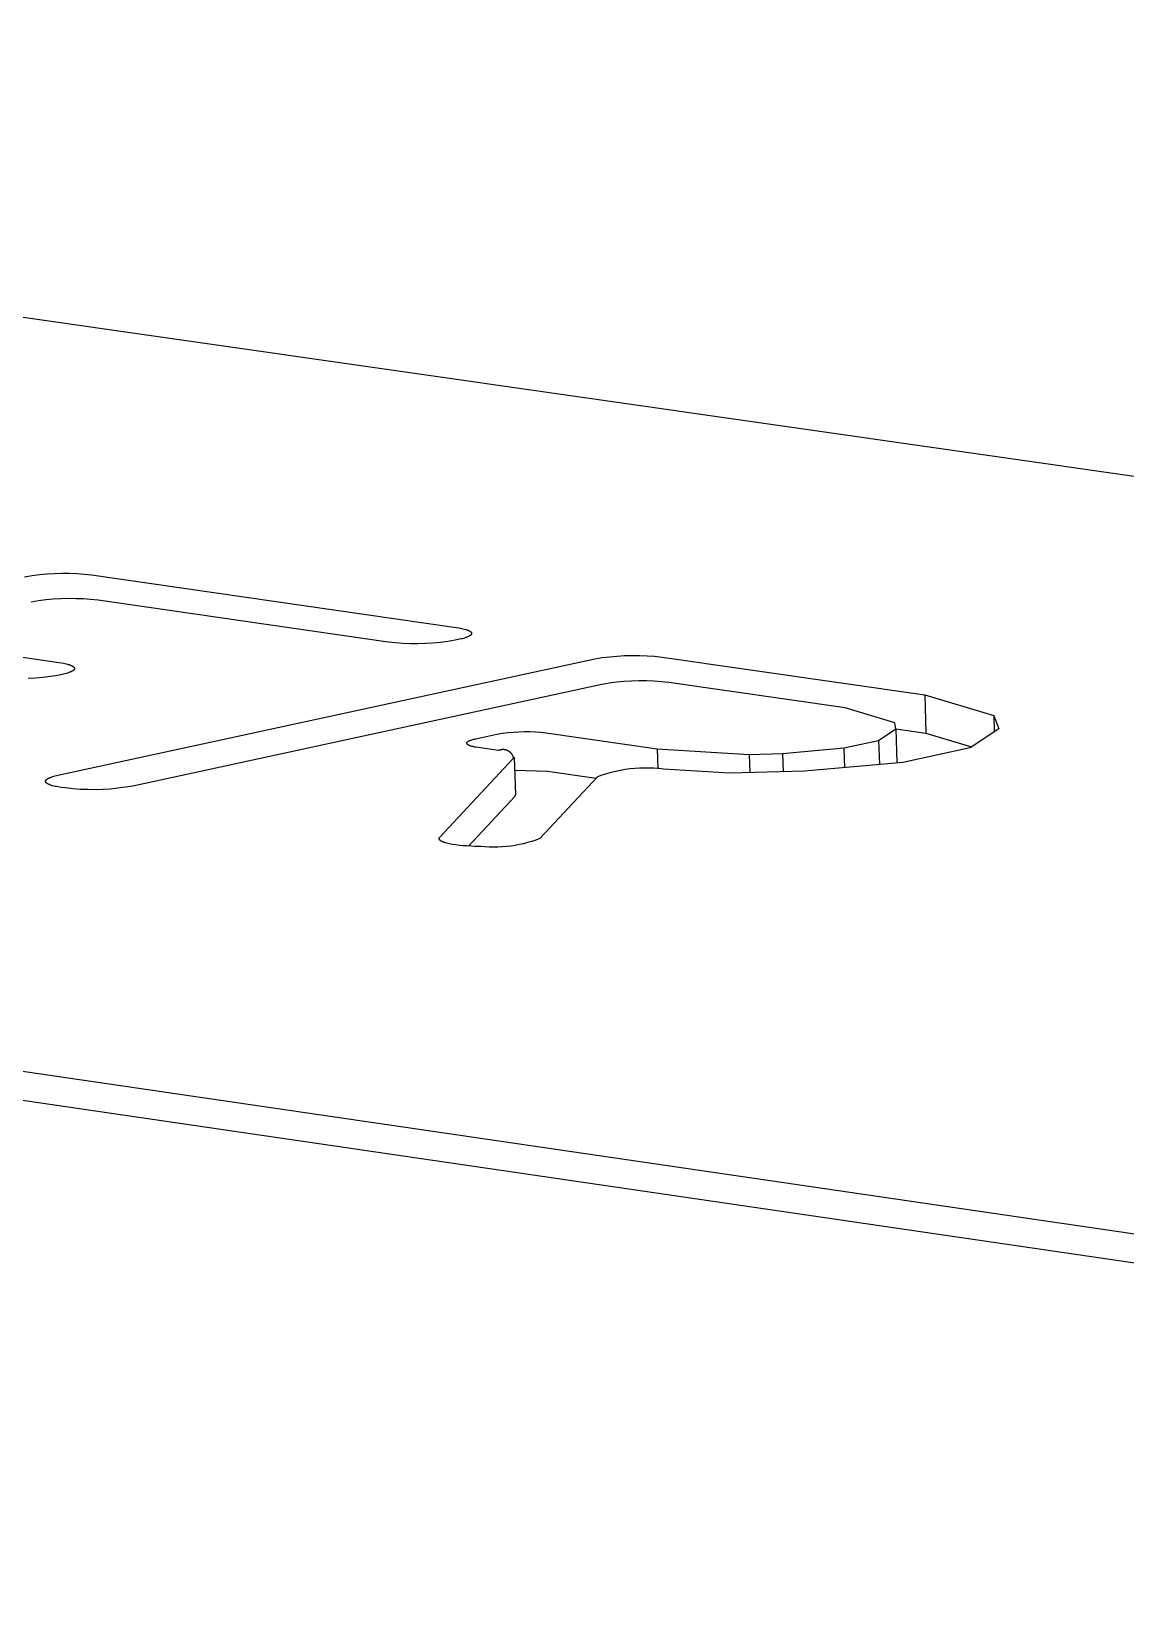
# Model space of a CAD drawing. Header units: millimetres. Extents: x -1283 to 2747, y -259 to 2557.
# Drawn here: x -512.6 to -489.32, y 945.01 to 978.54 of the extents above; entities that cross this region are included whole.
import ezdxf

# ---------------------------------------------------------------- set-up
doc = ezdxf.new("R2010")
doc.units = ezdxf.units.MM
doc.header["$MEASUREMENT"] = 0
doc.layers.add('Utwórz2D linie widoczne', color=7, linetype='Continuous', true_color=0x000000)

msp = doc.modelspace()

# ---------------------------------------------------------------- linework, layer by layer
at = {"layer": 'Utwórz2D linie widoczne'}
for p, q in [((-393.259, 955.363), (-619.191, 987.682)), ((-661.846, 978.192), (-439.773, 945.755)), ((-665.258, 978.093), (-438.953, 945.012)), ((-512.745, 966.945), (-512.588, 966.97)), ((-512.588, 966.97), (-512.43, 966.99)), ((-512.43, 966.99), (-512.272, 967.004)), ((-512.272, 967.004), (-512.113, 967.014)), ((-512.113, 967.014), (-511.955, 967.018)), ((-511.955, 967.018), (-511.796, 967.017)), ((-511.796, 967.017), (-511.637, 967.011)), ((-511.637, 967.011), (-511.478, 967)), ((-511.478, 967), (-511.32, 966.983)), ((-511.32, 966.983), (-503.567, 965.867)), ((-512.452, 966.429), (-512.609, 966.404)), ((-512.294, 966.449), (-512.452, 966.429)), ((-512.136, 966.464), (-512.294, 966.449)), ((-511.977, 966.474), (-512.136, 966.464)), ((-511.818, 966.478), (-511.977, 966.474)), ((-511.659, 966.477), (-511.818, 966.478)), ((-511.5, 966.471), (-511.659, 966.477)), ((-511.342, 966.459), (-511.5, 966.471)), ((-511.184, 966.443), (-511.342, 966.459)), ((-505.013, 965.553), (-511.184, 966.443)), ((-503.567, 965.867), (-503.502, 965.856)), ((-503.502, 965.856), (-503.472, 965.851)), ((-503.472, 965.851), (-503.442, 965.844)), ((-503.442, 965.844), (-503.414, 965.838)), ((-503.414, 965.838), (-503.387, 965.831)), ((-503.387, 965.831), (-503.362, 965.824)), ((-503.362, 965.824), (-503.35, 965.82)), ((-503.35, 965.82), (-503.339, 965.817)), ((-503.339, 965.817), (-503.328, 965.813)), ((-503.328, 965.813), (-503.318, 965.809)), ((-503.318, 965.809), (-503.308, 965.805)), ((-503.308, 965.805), (-503.299, 965.801)), ((-503.299, 965.801), (-503.29, 965.796)), ((-503.29, 965.796), (-503.286, 965.794)), ((-503.286, 965.794), (-503.282, 965.792)), ((-503.282, 965.792), (-503.278, 965.79)), ((-503.278, 965.79), (-503.275, 965.788)), ((-503.275, 965.788), (-503.271, 965.786)), ((-503.271, 965.786), (-503.268, 965.784)), ((-503.268, 965.784), (-503.265, 965.781)), ((-503.265, 965.781), (-503.262, 965.779)), ((-503.262, 965.779), (-503.259, 965.777)), ((-503.259, 965.777), (-503.256, 965.775)), ((-503.256, 965.775), (-503.254, 965.773)), ((-503.254, 965.773), (-503.252, 965.771)), ((-503.252, 965.771), (-503.251, 965.77)), ((-503.251, 965.77), (-503.25, 965.769)), ((-503.25, 965.769), (-503.249, 965.768)), ((-503.249, 965.768), (-503.248, 965.767)), ((-503.248, 965.767), (-503.247, 965.766)), ((-503.247, 965.766), (-503.246, 965.765)), ((-503.246, 965.765), (-503.245, 965.764)), ((-503.245, 965.764), (-503.244, 965.762)), ((-503.244, 965.762), (-503.243, 965.761)), ((-503.243, 965.761), (-503.242, 965.76)), ((-503.242, 965.76), (-503.242, 965.759)), ((-503.242, 965.759), (-503.241, 965.758)), ((-503.241, 965.758), (-503.24, 965.757)), ((-503.24, 965.757), (-503.24, 965.755)), ((-503.24, 965.755), (-503.239, 965.754)), ((-503.239, 965.722), (-503.24, 965.72)), ((-503.239, 965.754), (-503.238, 965.753)), ((-503.238, 965.724), (-503.239, 965.723)), ((-503.239, 965.723), (-503.239, 965.722)), ((-503.238, 965.753), (-503.238, 965.752)), ((-503.238, 965.752), (-503.237, 965.751)), ((-503.237, 965.726), (-503.238, 965.725)), ((-503.238, 965.725), (-503.238, 965.724)), ((-503.237, 965.751), (-503.237, 965.75)), ((-503.237, 965.75), (-503.237, 965.749)), ((-503.237, 965.749), (-503.236, 965.747)), ((-503.236, 965.73), (-503.237, 965.729)), ((-503.237, 965.729), (-503.237, 965.727)), ((-503.237, 965.727), (-503.237, 965.726)), ((-503.236, 965.747), (-503.236, 965.746)), ((-503.236, 965.746), (-503.236, 965.745)), ((-503.236, 965.745), (-503.236, 965.744)), ((-503.236, 965.744), (-503.235, 965.743)), ((-503.235, 965.733), (-503.236, 965.732)), ((-503.236, 965.732), (-503.236, 965.731)), ((-503.236, 965.731), (-503.236, 965.73)), ((-503.235, 965.743), (-503.235, 965.742)), ((-503.235, 965.742), (-503.235, 965.74)), ((-503.235, 965.74), (-503.235, 965.739)), ((-503.235, 965.739), (-503.235, 965.738)), ((-503.235, 965.738), (-503.235, 965.737)), ((-503.235, 965.737), (-503.235, 965.736)), ((-503.235, 965.736), (-503.235, 965.734)), ((-503.235, 965.734), (-503.235, 965.733)), ((-515.188, 965.578), (-512.014, 965.12)), ((-504.855, 965.537), (-505.013, 965.553)), ((-504.696, 965.525), (-504.855, 965.537)), ((-504.537, 965.519), (-504.696, 965.525)), ((-504.378, 965.518), (-504.537, 965.519)), ((-504.219, 965.523), (-504.378, 965.518)), ((-504.06, 965.532), (-504.219, 965.523)), ((-503.902, 965.547), (-504.06, 965.532)), ((-503.744, 965.567), (-503.902, 965.547)), ((-503.587, 965.592), (-503.744, 965.567)), ((-503.496, 965.612), (-503.587, 965.592)), ((-503.467, 965.619), (-503.496, 965.612)), ((-503.438, 965.626), (-503.467, 965.619)), ((-503.411, 965.633), (-503.438, 965.626)), ((-503.386, 965.64), (-503.411, 965.633)), ((-503.361, 965.648), (-503.386, 965.64)), ((-503.35, 965.652), (-503.361, 965.648)), ((-503.339, 965.657), (-503.35, 965.652)), ((-503.328, 965.661), (-503.339, 965.657)), ((-503.318, 965.665), (-503.328, 965.661)), ((-503.308, 965.669), (-503.318, 965.665)), ((-503.299, 965.674), (-503.308, 965.669)), ((-503.291, 965.678), (-503.299, 965.674)), ((-503.283, 965.682), (-503.291, 965.678)), ((-503.279, 965.685), (-503.283, 965.682)), ((-503.275, 965.687), (-503.279, 965.685)), ((-503.272, 965.689), (-503.275, 965.687)), ((-503.269, 965.691), (-503.272, 965.689)), ((-503.265, 965.694), (-503.269, 965.691)), ((-503.262, 965.696), (-503.265, 965.694)), ((-503.26, 965.698), (-503.262, 965.696)), ((-503.257, 965.701), (-503.26, 965.698)), ((-503.254, 965.703), (-503.257, 965.701)), ((-503.252, 965.705), (-503.254, 965.703)), ((-503.251, 965.706), (-503.252, 965.705)), ((-503.25, 965.708), (-503.251, 965.706)), ((-503.248, 965.709), (-503.25, 965.708)), ((-503.247, 965.71), (-503.248, 965.709)), ((-503.246, 965.711), (-503.247, 965.71)), ((-503.245, 965.713), (-503.246, 965.712)), ((-503.246, 965.712), (-503.246, 965.711)), ((-503.244, 965.715), (-503.245, 965.713)), ((-503.243, 965.716), (-503.244, 965.715)), ((-503.242, 965.717), (-503.243, 965.716)), ((-503.241, 965.718), (-503.242, 965.717)), ((-503.24, 965.72), (-503.241, 965.719)), ((-503.241, 965.719), (-503.241, 965.718)), ((-512.037, 962.719), (-500.612, 965.196)), ((-512.014, 965.12), (-511.95, 965.11)), ((-511.95, 965.11), (-511.919, 965.104)), ((-511.919, 965.104), (-511.89, 965.098)), ((-511.89, 965.098), (-511.861, 965.091)), ((-511.861, 965.091), (-511.835, 965.085)), ((-511.835, 965.085), (-511.81, 965.077)), ((-511.81, 965.077), (-511.798, 965.074)), ((-511.798, 965.074), (-511.787, 965.07)), ((-511.787, 965.07), (-511.776, 965.066)), ((-511.776, 965.066), (-511.766, 965.062)), ((-511.766, 965.062), (-511.756, 965.058)), ((-511.756, 965.058), (-511.747, 965.054)), ((-511.747, 965.054), (-511.738, 965.05)), ((-500.612, 965.196), (-500.455, 965.222)), ((-500.455, 965.222), (-500.297, 965.242)), ((-500.297, 965.242), (-500.139, 965.257)), ((-500.139, 965.257), (-499.98, 965.266)), ((-499.98, 965.266), (-499.821, 965.271)), ((-499.821, 965.271), (-499.661, 965.27)), ((-499.661, 965.27), (-499.502, 965.264)), ((-499.502, 965.264), (-499.344, 965.252)), ((-499.344, 965.252), (-499.185, 965.235)), ((-499.185, 965.235), (-493.597, 964.43)), ((-512.511, 964.785), (-512.67, 964.775)), ((-512.352, 964.8), (-512.511, 964.785)), ((-512.194, 964.82), (-512.352, 964.8)), ((-512.037, 964.845), (-512.194, 964.82)), ((-511.946, 964.865), (-512.037, 964.845)), ((-511.917, 964.872), (-511.946, 964.865)), ((-511.888, 964.879), (-511.917, 964.872)), ((-511.861, 964.886), (-511.888, 964.879)), ((-511.835, 964.894), (-511.861, 964.886)), ((-511.811, 964.901), (-511.835, 964.894)), ((-511.799, 964.905), (-511.811, 964.901)), ((-511.788, 964.91), (-511.799, 964.905)), ((-511.777, 964.914), (-511.788, 964.91)), ((-511.767, 964.918), (-511.777, 964.914)), ((-511.758, 964.922), (-511.767, 964.918)), ((-511.749, 964.927), (-511.758, 964.922)), ((-511.74, 964.931), (-511.749, 964.927)), ((-511.732, 964.936), (-511.74, 964.931)), ((-511.738, 965.05), (-511.734, 965.048)), ((-511.734, 965.048), (-511.73, 965.046)), ((-511.728, 964.938), (-511.732, 964.936)), ((-511.73, 965.046), (-511.726, 965.043)), ((-511.724, 964.94), (-511.728, 964.938)), ((-511.726, 965.043), (-511.723, 965.041)), ((-511.721, 964.942), (-511.724, 964.94)), ((-511.723, 965.041), (-511.719, 965.039)), ((-511.718, 964.945), (-511.721, 964.942)), ((-511.719, 965.039), (-511.716, 965.037)), ((-511.714, 964.947), (-511.718, 964.945)), ((-511.716, 965.037), (-511.713, 965.035)), ((-511.711, 964.949), (-511.714, 964.947)), ((-511.713, 965.035), (-511.71, 965.033)), ((-511.708, 964.951), (-511.711, 964.949)), ((-511.71, 965.033), (-511.707, 965.03)), ((-511.706, 964.954), (-511.708, 964.951)), ((-511.707, 965.03), (-511.704, 965.028)), ((-511.703, 964.956), (-511.706, 964.954)), ((-511.704, 965.028), (-511.702, 965.026)), ((-511.701, 964.958), (-511.703, 964.956)), ((-511.702, 965.026), (-511.7, 965.025)), ((-511.699, 964.96), (-511.701, 964.958)), ((-511.7, 965.025), (-511.699, 965.024)), ((-511.699, 965.024), (-511.698, 965.022)), ((-511.698, 964.961), (-511.699, 964.96)), ((-511.698, 965.022), (-511.697, 965.021)), ((-511.697, 964.962), (-511.698, 964.961)), ((-511.697, 965.021), (-511.696, 965.02)), ((-511.696, 964.963), (-511.697, 964.962)), ((-511.696, 965.02), (-511.695, 965.019)), ((-511.695, 964.964), (-511.696, 964.963)), ((-511.695, 965.019), (-511.694, 965.018)), ((-511.694, 964.965), (-511.695, 964.964)), ((-511.694, 965.018), (-511.693, 965.017)), ((-511.693, 964.967), (-511.694, 964.965)), ((-511.693, 965.017), (-511.692, 965.016)), ((-511.692, 964.968), (-511.693, 964.967)), ((-511.692, 965.016), (-511.691, 965.015)), ((-511.691, 964.97), (-511.692, 964.969)), ((-511.692, 964.969), (-511.692, 964.968)), ((-511.691, 965.015), (-511.691, 965.013)), ((-511.691, 965.013), (-511.69, 965.012)), ((-511.69, 964.971), (-511.691, 964.97)), ((-511.69, 965.012), (-511.689, 965.011)), ((-511.689, 964.972), (-511.69, 964.971)), ((-511.689, 965.011), (-511.688, 965.01)), ((-511.688, 964.975), (-511.689, 964.974)), ((-511.689, 964.974), (-511.689, 964.972)), ((-511.688, 965.01), (-511.688, 965.009)), ((-511.688, 965.009), (-511.687, 965.008)), ((-511.687, 964.976), (-511.688, 964.975)), ((-511.687, 965.008), (-511.687, 965.006)), ((-511.687, 965.006), (-511.686, 965.005)), ((-511.686, 964.978), (-511.687, 964.977)), ((-511.687, 964.977), (-511.687, 964.976)), ((-511.686, 965.005), (-511.686, 965.004)), ((-511.686, 965.004), (-511.685, 965.003)), ((-511.685, 964.981), (-511.686, 964.979)), ((-511.686, 964.979), (-511.686, 964.978)), ((-511.685, 965.003), (-511.685, 965.002)), ((-511.685, 965.002), (-511.685, 965.001)), ((-511.685, 965.001), (-511.684, 964.999)), ((-511.684, 964.984), (-511.685, 964.983)), ((-511.685, 964.983), (-511.685, 964.982)), ((-511.685, 964.982), (-511.685, 964.981)), ((-511.684, 964.999), (-511.684, 964.998)), ((-511.684, 964.998), (-511.684, 964.997)), ((-511.684, 964.997), (-511.684, 964.996)), ((-511.684, 964.996), (-511.684, 964.995)), ((-511.684, 964.995), (-511.683, 964.994)), ((-511.683, 964.991), (-511.684, 964.99)), ((-511.684, 964.99), (-511.684, 964.989)), ((-511.684, 964.989), (-511.684, 964.988)), ((-511.684, 964.988), (-511.684, 964.987)), ((-511.684, 964.987), (-511.684, 964.985)), ((-511.684, 964.985), (-511.684, 964.984)), ((-511.683, 964.994), (-511.683, 964.992)), ((-511.683, 964.992), (-511.683, 964.991)), ((-499.835, 964.723), (-499.994, 964.714)), ((-499.675, 964.728), (-499.835, 964.723)), ((-499.516, 964.727), (-499.675, 964.728)), ((-499.357, 964.721), (-499.516, 964.727)), ((-499.198, 964.709), (-499.357, 964.721)), ((-500.468, 964.653), (-510.444, 962.488)), ((-500.31, 964.679), (-500.468, 964.653)), ((-500.152, 964.699), (-500.31, 964.679)), ((-499.994, 964.714), (-500.152, 964.699)), ((-499.04, 964.692), (-499.198, 964.709)), ((-495.29, 964.152), (-499.04, 964.692)), ((-493.597, 964.43), (-492.128, 963.989)), ((-493.597, 964.43), (-493.572, 963.618)), ((-494.235, 963.838), (-495.29, 964.152)), ((-494.576, 963.462), (-494.209, 963.71)), ((-494.209, 963.71), (-494.235, 963.838)), ((-494.209, 963.709), (-494.186, 962.981)), ((-494.209, 963.709), (-493.572, 963.618)), ((-492.128, 963.989), (-492.016, 963.707)), ((-492.128, 963.989), (-492.118, 963.64)), ((-503.34, 963.408), (-503.339, 963.409)), ((-503.34, 963.407), (-503.34, 963.408)), ((-503.34, 963.406), (-503.34, 963.407)), ((-503.34, 963.405), (-503.34, 963.406)), ((-503.34, 963.404), (-503.34, 963.405)), ((-503.34, 963.405), (-503.34, 963.405)), ((-503.34, 963.403), (-503.34, 963.404)), ((-503.34, 963.402), (-503.34, 963.403)), ((-503.34, 963.401), (-503.34, 963.402)), ((-503.34, 963.4), (-503.34, 963.401)), ((-503.34, 963.399), (-503.34, 963.4)), ((-503.34, 963.398), (-503.34, 963.399)), ((-503.34, 963.399), (-503.34, 963.399)), ((-503.339, 963.397), (-503.34, 963.398)), ((-503.339, 963.411), (-503.339, 963.412)), ((-503.339, 963.412), (-503.338, 963.412)), ((-503.339, 963.41), (-503.339, 963.411)), ((-503.339, 963.409), (-503.339, 963.41)), ((-503.339, 963.396), (-503.339, 963.397)), ((-503.339, 963.395), (-503.339, 963.396)), ((-503.339, 963.394), (-503.339, 963.395)), ((-503.338, 963.393), (-503.339, 963.394)), ((-503.338, 963.413), (-503.337, 963.414)), ((-503.338, 963.412), (-503.338, 963.413)), ((-503.338, 963.392), (-503.338, 963.393)), ((-503.338, 963.393), (-503.338, 963.393)), ((-503.337, 963.391), (-503.338, 963.392)), ((-503.337, 963.416), (-503.336, 963.417)), ((-503.337, 963.415), (-503.337, 963.416)), ((-503.337, 963.414), (-503.337, 963.415)), ((-503.337, 963.39), (-503.337, 963.391)), ((-503.336, 963.389), (-503.337, 963.39)), ((-503.336, 963.418), (-503.335, 963.419)), ((-503.336, 963.417), (-503.336, 963.418)), ((-503.336, 963.388), (-503.336, 963.389)), ((-503.335, 963.387), (-503.336, 963.388)), ((-503.335, 963.419), (-503.334, 963.419)), ((-503.334, 963.386), (-503.335, 963.387)), ((-503.335, 963.387), (-503.335, 963.387)), ((-503.334, 963.42), (-503.333, 963.421)), ((-503.334, 963.419), (-503.334, 963.42)), ((-503.334, 963.385), (-503.334, 963.386)), ((-503.333, 963.384), (-503.334, 963.385)), ((-503.333, 963.421), (-503.332, 963.422)), ((-503.332, 963.383), (-503.333, 963.384)), ((-503.332, 963.423), (-503.331, 963.424)), ((-503.332, 963.422), (-503.332, 963.423)), ((-503.332, 963.382), (-503.332, 963.383)), ((-503.331, 963.382), (-503.332, 963.382)), ((-503.331, 963.424), (-503.33, 963.425)), ((-503.33, 963.381), (-503.331, 963.382)), ((-503.33, 963.425), (-503.329, 963.426)), ((-503.33, 963.425), (-503.33, 963.425)), ((-503.329, 963.38), (-503.33, 963.381)), ((-503.329, 963.426), (-503.328, 963.427)), ((-503.328, 963.379), (-503.329, 963.38)), ((-503.328, 963.427), (-503.326, 963.429)), ((-503.327, 963.378), (-503.328, 963.379)), ((-503.327, 963.377), (-503.327, 963.378)), ((-503.325, 963.376), (-503.327, 963.377)), ((-503.326, 963.429), (-503.324, 963.431)), ((-503.323, 963.374), (-503.325, 963.376)), ((-503.324, 963.431), (-503.322, 963.432)), ((-503.321, 963.372), (-503.323, 963.374)), ((-503.322, 963.432), (-503.32, 963.434)), ((-503.32, 963.434), (-503.318, 963.436)), ((-503.318, 963.436), (-503.315, 963.437)), ((-503.315, 963.437), (-503.313, 963.439)), ((-503.313, 963.439), (-503.31, 963.441)), ((-503.31, 963.441), (-503.308, 963.442)), ((-503.308, 963.442), (-503.305, 963.444)), ((-503.305, 963.444), (-503.299, 963.447)), ((-503.299, 963.447), (-503.293, 963.451)), ((-503.293, 963.451), (-503.286, 963.454)), ((-503.286, 963.454), (-503.279, 963.457)), ((-503.279, 963.457), (-503.272, 963.46)), ((-503.272, 963.46), (-503.264, 963.463)), ((-503.264, 963.463), (-503.256, 963.466)), ((-503.256, 963.466), (-503.247, 963.469)), ((-503.247, 963.469), (-503.229, 963.475)), ((-503.229, 963.475), (-503.21, 963.481)), ((-503.21, 963.481), (-503.19, 963.486)), ((-503.19, 963.486), (-503.169, 963.491)), ((-503.169, 963.491), (-503.148, 963.496)), ((-503.148, 963.496), (-502.697, 963.594)), ((-502.697, 963.594), (-502.581, 963.613)), ((-502.581, 963.613), (-502.465, 963.627)), ((-502.465, 963.627), (-502.348, 963.638)), ((-502.348, 963.638), (-502.231, 963.646)), ((-502.231, 963.646), (-502.114, 963.649)), ((-502.114, 963.649), (-501.997, 963.648)), ((-501.997, 963.648), (-501.879, 963.644)), ((-501.879, 963.644), (-501.763, 963.635)), ((-501.763, 963.635), (-501.646, 963.623)), ((-501.646, 963.623), (-499.29, 963.283)), ((-495.318, 963.3), (-494.576, 963.462)), ((-494.576, 963.462), (-494.56, 962.948)), ((-493.572, 963.618), (-492.598, 963.325)), ((-492.016, 963.707), (-492.629, 963.305)), ((-503.91, 961.401), (-502.342, 963.085)), ((-503.318, 963.371), (-503.321, 963.372)), ((-503.316, 963.369), (-503.318, 963.371)), ((-503.313, 963.368), (-503.316, 963.369)), ((-503.311, 963.366), (-503.313, 963.368)), ((-503.308, 963.364), (-503.311, 963.366)), ((-503.305, 963.363), (-503.308, 963.364)), ((-503.302, 963.361), (-503.305, 963.363)), ((-503.299, 963.36), (-503.302, 963.361)), ((-503.293, 963.357), (-503.299, 963.36)), ((-503.286, 963.354), (-503.293, 963.357)), ((-503.279, 963.351), (-503.286, 963.354)), ((-503.272, 963.348), (-503.279, 963.351)), ((-503.264, 963.345), (-503.272, 963.348)), ((-503.255, 963.342), (-503.264, 963.345)), ((-503.246, 963.339), (-503.255, 963.342)), ((-503.228, 963.334), (-503.246, 963.339)), ((-503.208, 963.329), (-503.228, 963.334)), ((-503.188, 963.324), (-503.208, 963.329)), ((-503.166, 963.32), (-503.188, 963.324)), ((-503.143, 963.315), (-503.166, 963.32)), ((-503.096, 963.308), (-503.143, 963.315)), ((-502.661, 963.245), (-503.096, 963.308)), ((-502.653, 963.248), (-502.661, 963.245)), ((-502.646, 963.251), (-502.653, 963.248)), ((-502.639, 963.254), (-502.646, 963.251)), ((-502.631, 963.256), (-502.639, 963.254)), ((-502.624, 963.258), (-502.631, 963.256)), ((-502.616, 963.26), (-502.624, 963.258)), ((-502.608, 963.261), (-502.616, 963.26)), ((-502.601, 963.263), (-502.608, 963.261)), ((-502.593, 963.264), (-502.601, 963.263)), ((-502.585, 963.265), (-502.593, 963.264)), ((-502.577, 963.265), (-502.585, 963.265)), ((-502.569, 963.265), (-502.577, 963.265)), ((-502.561, 963.265), (-502.569, 963.265)), ((-502.554, 963.265), (-502.561, 963.265)), ((-502.546, 963.265), (-502.554, 963.265)), ((-502.538, 963.264), (-502.546, 963.265)), ((-502.53, 963.263), (-502.538, 963.264)), ((-502.522, 963.261), (-502.53, 963.263)), ((-502.515, 963.26), (-502.522, 963.261)), ((-502.507, 963.258), (-502.515, 963.26)), ((-502.5, 963.256), (-502.507, 963.258)), ((-502.492, 963.253), (-502.5, 963.256)), ((-502.485, 963.251), (-502.492, 963.253)), ((-502.477, 963.248), (-502.485, 963.251)), ((-502.47, 963.244), (-502.477, 963.248)), ((-502.463, 963.241), (-502.47, 963.244)), ((-502.456, 963.237), (-502.463, 963.241)), ((-502.449, 963.234), (-502.456, 963.237)), ((-502.443, 963.229), (-502.449, 963.234)), ((-502.436, 963.225), (-502.443, 963.229)), ((-502.43, 963.221), (-502.436, 963.225)), ((-502.423, 963.216), (-502.43, 963.221)), ((-502.417, 963.211), (-502.423, 963.216)), ((-502.411, 963.206), (-502.417, 963.211)), ((-502.406, 963.2), (-502.411, 963.206)), ((-502.4, 963.195), (-502.406, 963.2)), ((-502.395, 963.189), (-502.4, 963.195)), ((-502.39, 963.183), (-502.395, 963.189)), ((-502.385, 963.177), (-502.39, 963.183)), ((-502.38, 963.17), (-502.385, 963.177)), ((-502.376, 963.164), (-502.38, 963.17)), ((-502.371, 963.157), (-502.376, 963.164)), ((-502.367, 963.151), (-502.371, 963.157)), ((-502.364, 963.144), (-502.367, 963.151)), ((-502.36, 963.137), (-502.364, 963.144)), ((-502.357, 963.13), (-502.36, 963.137)), ((-502.354, 963.122), (-502.357, 963.13)), ((-502.351, 963.115), (-502.354, 963.122)), ((-502.348, 963.108), (-502.351, 963.115)), ((-502.346, 963.1), (-502.348, 963.108)), ((-502.344, 963.093), (-502.346, 963.1)), ((-502.342, 963.085), (-502.344, 963.093)), ((-502.327, 963.107), (-502.302, 962.303)), ((-499.29, 963.283), (-497.329, 963.164)), ((-499.29, 963.283), (-499.277, 962.856)), ((-497.329, 963.164), (-496.619, 963.185)), ((-497.329, 963.164), (-497.317, 962.776)), ((-496.619, 963.185), (-495.318, 963.3)), ((-496.619, 963.185), (-496.607, 962.794)), ((-495.318, 963.3), (-495.305, 962.881)), ((-492.629, 963.305), (-494.063, 962.992)), ((-512.122, 962.698), (-512.095, 962.705)), ((-512.095, 962.705), (-512.066, 962.712)), ((-512.066, 962.712), (-512.037, 962.719)), ((-502.318, 962.826), (-501.621, 962.809)), ((-501.621, 962.809), (-500.585, 962.659)), ((-500.462, 962.722), (-500.558, 962.688)), ((-500.364, 962.752), (-500.462, 962.722)), ((-500.266, 962.779), (-500.364, 962.752)), ((-500.167, 962.803), (-500.266, 962.779)), ((-500.067, 962.823), (-500.167, 962.803)), ((-499.966, 962.84), (-500.067, 962.823)), ((-499.865, 962.854), (-499.966, 962.84)), ((-499.764, 962.864), (-499.865, 962.854)), ((-499.662, 962.87), (-499.764, 962.864)), ((-499.56, 962.873), (-499.662, 962.87)), ((-499.458, 962.873), (-499.56, 962.873)), ((-499.356, 962.869), (-499.458, 962.873)), ((-499.254, 962.861), (-499.356, 962.869)), ((-499.153, 962.851), (-499.254, 962.861)), ((-497.746, 962.766), (-499.153, 962.851)), ((-496.155, 962.806), (-497.746, 962.766)), ((-494.063, 962.992), (-496.155, 962.806)), ((-512.301, 962.593), (-512.3, 962.594)), ((-512.301, 962.592), (-512.301, 962.593)), ((-512.301, 962.59), (-512.301, 962.592)), ((-512.301, 962.589), (-512.301, 962.59)), ((-512.3, 962.588), (-512.301, 962.589)), ((-512.3, 962.599), (-512.299, 962.6)), ((-512.3, 962.598), (-512.3, 962.599)), ((-512.3, 962.596), (-512.3, 962.598)), ((-512.3, 962.595), (-512.3, 962.596)), ((-512.3, 962.594), (-512.3, 962.595)), ((-512.3, 962.587), (-512.3, 962.588)), ((-512.3, 962.586), (-512.3, 962.587)), ((-512.3, 962.585), (-512.3, 962.586)), ((-512.3, 962.583), (-512.3, 962.585)), ((-512.299, 962.582), (-512.3, 962.583)), ((-512.299, 962.602), (-512.298, 962.603)), ((-512.299, 962.601), (-512.299, 962.602)), ((-512.299, 962.6), (-512.299, 962.601)), ((-512.299, 962.581), (-512.299, 962.582)), ((-512.299, 962.58), (-512.299, 962.581)), ((-512.298, 962.579), (-512.299, 962.58)), ((-512.298, 962.605), (-512.297, 962.606)), ((-512.298, 962.603), (-512.298, 962.605)), ((-512.298, 962.578), (-512.298, 962.579)), ((-512.297, 962.576), (-512.298, 962.578)), ((-512.297, 962.607), (-512.296, 962.608)), ((-512.297, 962.606), (-512.297, 962.607)), ((-512.297, 962.575), (-512.297, 962.576)), ((-512.296, 962.574), (-512.297, 962.575)), ((-512.296, 962.608), (-512.295, 962.609)), ((-512.296, 962.573), (-512.296, 962.574)), ((-512.295, 962.572), (-512.296, 962.573)), ((-512.295, 962.611), (-512.294, 962.612)), ((-512.295, 962.609), (-512.295, 962.611)), ((-512.294, 962.571), (-512.295, 962.572)), ((-512.294, 962.612), (-512.293, 962.613)), ((-512.293, 962.569), (-512.294, 962.571)), ((-512.293, 962.613), (-512.292, 962.614)), ((-512.293, 962.568), (-512.293, 962.569)), ((-512.292, 962.567), (-512.293, 962.568)), ((-512.292, 962.615), (-512.291, 962.616)), ((-512.292, 962.614), (-512.292, 962.615)), ((-512.291, 962.566), (-512.292, 962.567)), ((-512.291, 962.616), (-512.29, 962.618)), ((-512.29, 962.565), (-512.291, 962.566)), ((-512.29, 962.618), (-512.289, 962.619)), ((-512.289, 962.564), (-512.29, 962.565)), ((-512.289, 962.619), (-512.288, 962.62)), ((-512.288, 962.563), (-512.289, 962.564)), ((-512.288, 962.62), (-512.287, 962.621)), ((-512.287, 962.561), (-512.288, 962.563)), ((-512.287, 962.621), (-512.286, 962.622)), ((-512.286, 962.56), (-512.287, 962.561)), ((-512.286, 962.622), (-512.285, 962.624)), ((-512.285, 962.559), (-512.286, 962.56)), ((-512.285, 962.624), (-512.283, 962.625)), ((-512.284, 962.558), (-512.285, 962.559)), ((-512.282, 962.557), (-512.284, 962.558)), ((-512.283, 962.625), (-512.281, 962.627)), ((-512.28, 962.555), (-512.282, 962.557)), ((-512.281, 962.627), (-512.278, 962.629)), ((-512.277, 962.552), (-512.28, 962.555)), ((-512.278, 962.629), (-512.276, 962.632)), ((-512.274, 962.55), (-512.277, 962.552)), ((-512.276, 962.632), (-512.273, 962.634)), ((-512.271, 962.548), (-512.274, 962.55)), ((-512.273, 962.634), (-512.27, 962.636)), ((-512.268, 962.546), (-512.271, 962.548)), ((-512.27, 962.636), (-512.266, 962.639)), ((-512.265, 962.543), (-512.268, 962.546)), ((-512.266, 962.639), (-512.263, 962.641)), ((-512.261, 962.541), (-512.265, 962.543)), ((-512.263, 962.641), (-512.259, 962.643)), ((-512.258, 962.539), (-512.261, 962.541)), ((-512.259, 962.643), (-512.256, 962.645)), ((-512.254, 962.537), (-512.258, 962.539)), ((-512.256, 962.645), (-512.252, 962.648)), ((-512.25, 962.535), (-512.254, 962.537)), ((-512.252, 962.648), (-512.244, 962.652)), ((-512.246, 962.533), (-512.25, 962.535)), ((-512.237, 962.528), (-512.246, 962.533)), ((-512.244, 962.652), (-512.235, 962.657)), ((-512.228, 962.524), (-512.237, 962.528)), ((-512.235, 962.657), (-512.226, 962.661)), ((-512.218, 962.52), (-512.228, 962.524)), ((-512.226, 962.661), (-512.216, 962.665)), ((-512.208, 962.516), (-512.218, 962.52)), ((-512.216, 962.665), (-512.206, 962.67)), ((-512.197, 962.512), (-512.208, 962.516)), ((-512.206, 962.67), (-512.196, 962.674)), ((-512.186, 962.509), (-512.197, 962.512)), ((-512.196, 962.674), (-512.184, 962.678)), ((-512.174, 962.505), (-512.186, 962.509)), ((-512.184, 962.678), (-512.173, 962.682)), ((-512.149, 962.498), (-512.174, 962.505)), ((-512.173, 962.682), (-512.148, 962.69)), ((-512.122, 962.491), (-512.149, 962.498)), ((-512.148, 962.69), (-512.122, 962.698)), ((-512.094, 962.484), (-512.122, 962.491)), ((-512.064, 962.478), (-512.094, 962.484)), ((-512.033, 962.472), (-512.064, 962.478)), ((-511.969, 962.462), (-512.033, 962.472)), ((-511.877, 962.449), (-511.969, 962.462)), ((-511.718, 962.432), (-511.877, 962.449)), ((-511.559, 962.42), (-511.718, 962.432)), ((-511.399, 962.414), (-511.559, 962.42)), ((-511.239, 962.413), (-511.399, 962.414)), ((-511.079, 962.418), (-511.239, 962.413)), ((-510.92, 962.427), (-511.079, 962.418)), ((-510.761, 962.442), (-510.92, 962.427)), ((-510.602, 962.463), (-510.761, 962.442)), ((-510.444, 962.488), (-510.602, 962.463)), ((-500.558, 962.688), (-501.783, 961.373)), ((-503.301, 961.212), (-502.316, 962.271)), ((-502.316, 962.271), (-502.315, 962.272)), ((-502.315, 962.272), (-502.314, 962.273)), ((-502.314, 962.273), (-502.313, 962.274)), ((-502.313, 962.274), (-502.312, 962.275)), ((-502.312, 962.275), (-502.311, 962.277)), ((-502.311, 962.277), (-502.31, 962.278)), ((-502.31, 962.278), (-502.309, 962.279)), ((-502.309, 962.281), (-502.308, 962.282)), ((-502.309, 962.279), (-502.309, 962.281)), ((-502.308, 962.282), (-502.307, 962.283)), ((-502.307, 962.283), (-502.306, 962.285)), ((-502.306, 962.286), (-502.305, 962.288)), ((-502.306, 962.285), (-502.306, 962.286)), ((-502.305, 962.289), (-502.304, 962.291)), ((-502.305, 962.288), (-502.305, 962.289)), ((-502.304, 962.292), (-502.303, 962.294)), ((-502.304, 962.291), (-502.304, 962.292)), ((-502.303, 962.297), (-502.302, 962.298)), ((-502.303, 962.295), (-502.303, 962.297)), ((-502.303, 962.294), (-502.303, 962.295)), ((-502.302, 962.301), (-502.302, 962.303)), ((-502.302, 962.3), (-502.302, 962.301)), ((-502.302, 962.298), (-502.302, 962.3)), ((-503.925, 961.375), (-503.924, 961.376)), ((-503.925, 961.374), (-503.925, 961.375)), ((-503.925, 961.373), (-503.925, 961.374)), ((-503.925, 961.372), (-503.925, 961.373)), ((-503.925, 961.371), (-503.925, 961.372)), ((-503.925, 961.37), (-503.925, 961.371)), ((-503.925, 961.369), (-503.925, 961.37)), ((-503.925, 961.368), (-503.925, 961.369)), ((-503.925, 961.367), (-503.925, 961.368)), ((-503.925, 961.366), (-503.925, 961.367)), ((-503.925, 961.365), (-503.925, 961.366)), ((-503.924, 961.364), (-503.925, 961.365)), ((-503.924, 961.379), (-503.923, 961.38)), ((-503.924, 961.378), (-503.924, 961.379)), ((-503.924, 961.377), (-503.924, 961.378)), ((-503.924, 961.376), (-503.924, 961.377)), ((-503.924, 961.363), (-503.924, 961.364)), ((-503.924, 961.362), (-503.924, 961.363)), ((-503.924, 961.361), (-503.924, 961.362)), ((-503.923, 961.382), (-503.922, 961.383)), ((-503.923, 961.381), (-503.923, 961.382)), ((-503.923, 961.38), (-503.923, 961.381)), ((-503.922, 961.384), (-503.921, 961.385)), ((-503.922, 961.383), (-503.922, 961.384)), ((-503.921, 961.386), (-503.92, 961.387)), ((-503.921, 961.385), (-503.921, 961.386)), ((-503.92, 961.388), (-503.919, 961.389)), ((-503.92, 961.387), (-503.92, 961.388)), ((-503.919, 961.39), (-503.918, 961.391)), ((-503.919, 961.389), (-503.919, 961.39)), ((-503.918, 961.391), (-503.917, 961.392)), ((-503.917, 961.393), (-503.916, 961.394)), ((-503.917, 961.392), (-503.917, 961.393)), ((-503.916, 961.394), (-503.915, 961.395)), ((-503.915, 961.396), (-503.914, 961.397)), ((-503.915, 961.395), (-503.915, 961.396)), ((-503.914, 961.397), (-503.912, 961.399)), ((-503.912, 961.399), (-503.91, 961.401)), ((-501.783, 961.373), (-501.869, 961.341)), ((-503.923, 961.36), (-503.924, 961.361)), ((-503.923, 961.359), (-503.923, 961.36)), ((-503.923, 961.358), (-503.923, 961.359)), ((-503.922, 961.357), (-503.923, 961.358)), ((-503.922, 961.356), (-503.922, 961.357)), ((-503.921, 961.355), (-503.922, 961.356)), ((-503.921, 961.354), (-503.921, 961.355)), ((-503.92, 961.353), (-503.921, 961.354)), ((-503.92, 961.352), (-503.92, 961.353)), ((-503.919, 961.351), (-503.92, 961.352)), ((-503.919, 961.35), (-503.919, 961.351)), ((-503.918, 961.348), (-503.919, 961.35)), ((-503.917, 961.347), (-503.918, 961.348)), ((-503.916, 961.346), (-503.917, 961.347)), ((-503.916, 961.345), (-503.916, 961.346)), ((-503.915, 961.344), (-503.916, 961.345)), ((-503.914, 961.343), (-503.915, 961.344)), ((-503.913, 961.342), (-503.914, 961.343)), ((-503.912, 961.341), (-503.913, 961.342)), ((-503.911, 961.34), (-503.912, 961.341)), ((-503.91, 961.339), (-503.911, 961.34)), ((-503.909, 961.338), (-503.91, 961.339)), ((-503.907, 961.336), (-503.909, 961.338)), ((-503.905, 961.334), (-503.907, 961.336)), ((-503.902, 961.332), (-503.905, 961.334)), ((-503.9, 961.33), (-503.902, 961.332)), ((-503.897, 961.328), (-503.9, 961.33)), ((-503.894, 961.326), (-503.897, 961.328)), ((-503.891, 961.324), (-503.894, 961.326)), ((-503.888, 961.322), (-503.891, 961.324)), ((-503.885, 961.32), (-503.888, 961.322)), ((-503.881, 961.318), (-503.885, 961.32)), ((-503.878, 961.316), (-503.881, 961.318)), ((-503.87, 961.312), (-503.878, 961.316)), ((-503.862, 961.308), (-503.87, 961.312)), ((-503.853, 961.304), (-503.862, 961.308)), ((-503.844, 961.3), (-503.853, 961.304)), ((-503.834, 961.296), (-503.844, 961.3)), ((-503.824, 961.292), (-503.834, 961.296)), ((-503.813, 961.288), (-503.824, 961.292)), ((-503.789, 961.281), (-503.813, 961.288)), ((-503.763, 961.274), (-503.789, 961.281)), ((-503.736, 961.267), (-503.763, 961.274)), ((-503.706, 961.26), (-503.736, 961.267)), ((-503.675, 961.254), (-503.706, 961.26)), ((-503.642, 961.248), (-503.675, 961.254)), ((-503.571, 961.238), (-503.642, 961.248)), ((-503.496, 961.228), (-503.571, 961.238)), ((-503.416, 961.221), (-503.496, 961.228)), ((-503.335, 961.215), (-503.416, 961.221)), ((-503.252, 961.21), (-503.335, 961.215)), ((-503.168, 961.207), (-503.252, 961.21)), ((-503.043, 961.203), (-503.168, 961.207)), ((-502.951, 961.195), (-503.043, 961.203)), ((-502.86, 961.19), (-502.951, 961.195)), ((-502.768, 961.189), (-502.86, 961.19)), ((-502.676, 961.19), (-502.768, 961.189)), ((-502.585, 961.194), (-502.676, 961.19)), ((-502.494, 961.202), (-502.585, 961.194)), ((-502.403, 961.213), (-502.494, 961.202)), ((-502.312, 961.226), (-502.403, 961.213)), ((-502.222, 961.243), (-502.312, 961.226)), ((-502.132, 961.263), (-502.222, 961.243)), ((-502.044, 961.286), (-502.132, 961.263)), ((-501.956, 961.312), (-502.044, 961.286)), ((-501.869, 961.341), (-501.956, 961.312))]:
    msp.add_line(p, q, dxfattribs=at)

doc.saveas('drawing.dxf')
